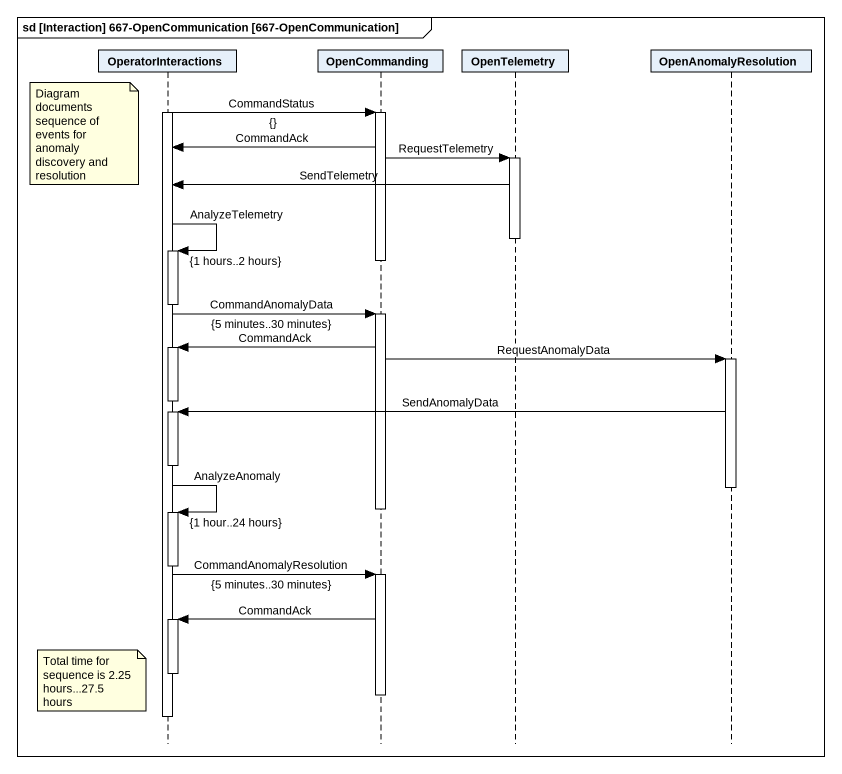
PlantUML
@startuml
mainframe sd [Interaction] 667-OpenCommunication [667-OpenCommunication]
hide footbox
participant OperatorInteractions
participant OpenCommanding
participant OpenTelemetry
participant OpenAnomalyResolution

activate OperatorInteractions
OperatorInteractions -> OpenCommanding : CommandStatus\n{}
activate OpenCommanding
note left of OperatorInteractions : Diagram documents sequence of events for anomaly discovery and resolution
OpenCommanding -> OperatorInteractions : CommandAck
OpenCommanding -> OpenTelemetry : RequestTelemetry
activate OpenTelemetry
OpenTelemetry -> OperatorInteractions : SendTelemetry
deactivate OpenTelemetry
OperatorInteractions -> OperatorInteractions : AnalyzeTelemetry\n{1 hours..2 hours}
activate OperatorInteractions
deactivate OpenCommanding
deactivate OperatorInteractions
OperatorInteractions -> OpenCommanding : CommandAnomalyData\n{5 minutes..30 minutes}
activate OpenCommanding
OpenCommanding -> OperatorInteractions : CommandAck
activate OperatorInteractions
OpenCommanding -> OpenAnomalyResolution : RequestAnomalyData
activate OpenAnomalyResolution
deactivate OperatorInteractions
OpenAnomalyResolution -> OperatorInteractions : SendAnomalyData
activate OperatorInteractions
deactivate OperatorInteractions
deactivate OpenAnomalyResolution
deactivate OpenCommanding
OperatorInteractions -> OperatorInteractions : AnalyzeAnomaly\n{1 hour..24 hours}
activate OperatorInteractions
deactivate OperatorInteractions
OperatorInteractions -> OpenCommanding : CommandAnomalyResolution\n{5 minutes..30 minutes}
activate OpenCommanding
OpenCommanding -> OperatorInteractions : CommandAck
activate OperatorInteractions
deactivate OperatorInteractions
note left of OperatorInteractions : Total time for sequence is 2.25 hours...27.5 hours
deactivate OpenCommanding
deactivate OperatorInteractions
@enduml
